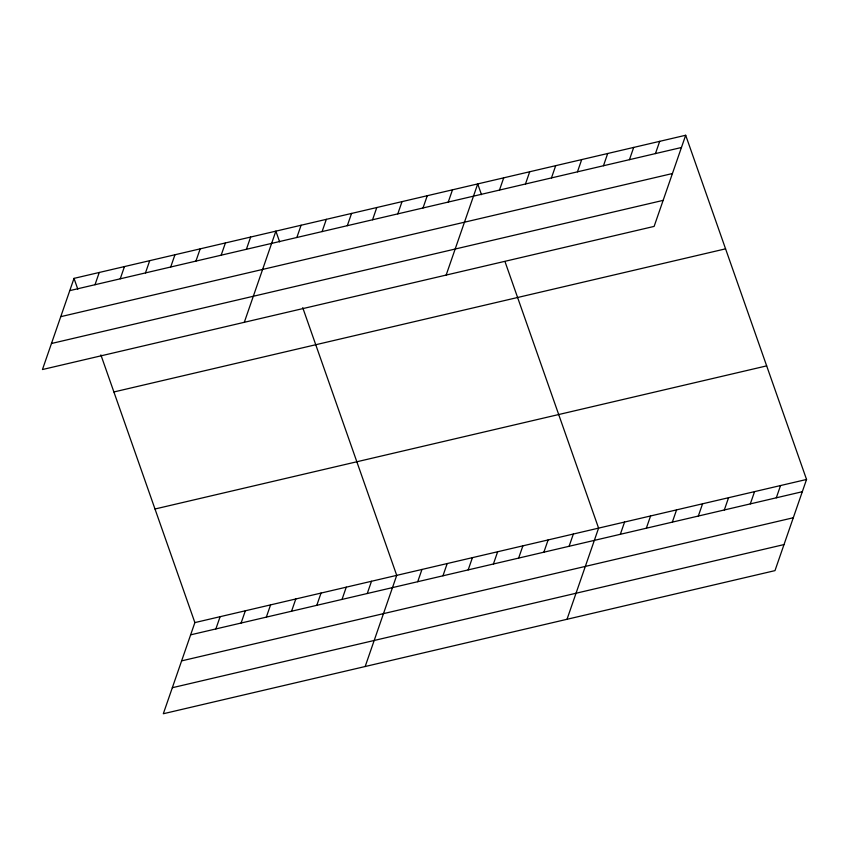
<?xml version="1.0" encoding="UTF-8"?>
<svg xmlns="http://www.w3.org/2000/svg" width="849" height="849" viewBox="0 0 849 849"><rect width="100%" height="100%" fill="white"/><g stroke="black" fill="none" stroke-linecap="round" stroke-linejoin="round"><path stroke-width="1.27" d="M74.012 278.376L42.45 369.538L654.123 226.407L685.684 135.256L74.012 278.376L77.79 289.138M95.003 284.723L99.248 272.476M120.24 278.812L124.474 266.565M145.466 272.911L149.711 260.664M170.702 267.01L174.947 254.764M195.928 261.099L200.173 248.853M221.165 255.199L225.41 242.952M246.39 249.298L250.635 237.051M244.3 322.302L275.872 231.14L279.65 241.901M296.853 237.487L301.098 225.24M322.089 231.586L326.334 219.339M100.882 354.903L194.877 622.593L163.316 713.744L774.988 570.624L806.55 479.462L685.684 135.256M347.315 225.685L351.56 213.428M215.869 628.929L220.114 616.682M372.552 219.774L376.797 207.527M241.105 623.028L245.34 610.781M397.788 213.874L402.023 201.627M266.331 617.127L270.576 604.881M423.014 207.973L427.259 195.726M291.568 611.216L295.802 598.97M448.251 202.062L452.485 189.815M316.794 605.316L321.039 593.069M446.149 275.076L477.722 183.915L481.5 194.676M342.03 599.415L346.265 587.168M499.477 190.08L503.712 177.834M367.256 593.515L371.501 581.268M525.467 184L529.712 171.753M365.166 666.518L396.727 575.357L302.732 307.667M551.468 177.919L555.702 165.661M417.719 581.703L421.964 569.456M577.458 171.827L581.703 159.58M442.955 575.802L447.19 563.556M603.459 165.746L607.693 153.499M468.181 569.891L472.426 557.644M629.449 159.665L633.694 147.418M493.418 563.991L497.652 551.744M655.449 153.584L659.694 141.337M518.643 558.09L522.888 545.843M543.88 552.179L548.114 539.932M569.106 546.278L573.351 534.032M567.015 619.282L598.587 528.131L505.006 261.63M620.332 534.297L624.577 522.05M646.333 528.216L650.578 515.959M672.334 522.124L676.568 509.878M698.324 516.043L702.569 503.797M724.324 509.962L728.559 497.716M750.314 503.882L754.559 491.635M776.315 497.801L780.549 485.554M69.777 290.623L681.45 147.503M60.757 316.666L672.429 173.536M51.471 343.495L663.133 200.375M113.904 391.962L725.566 248.842M154.996 508.997L766.668 365.877M194.877 622.593L806.55 479.462M190.643 634.84L802.305 491.72M181.622 660.872L793.295 517.752M172.336 687.711L783.998 544.58"/></g></svg>
